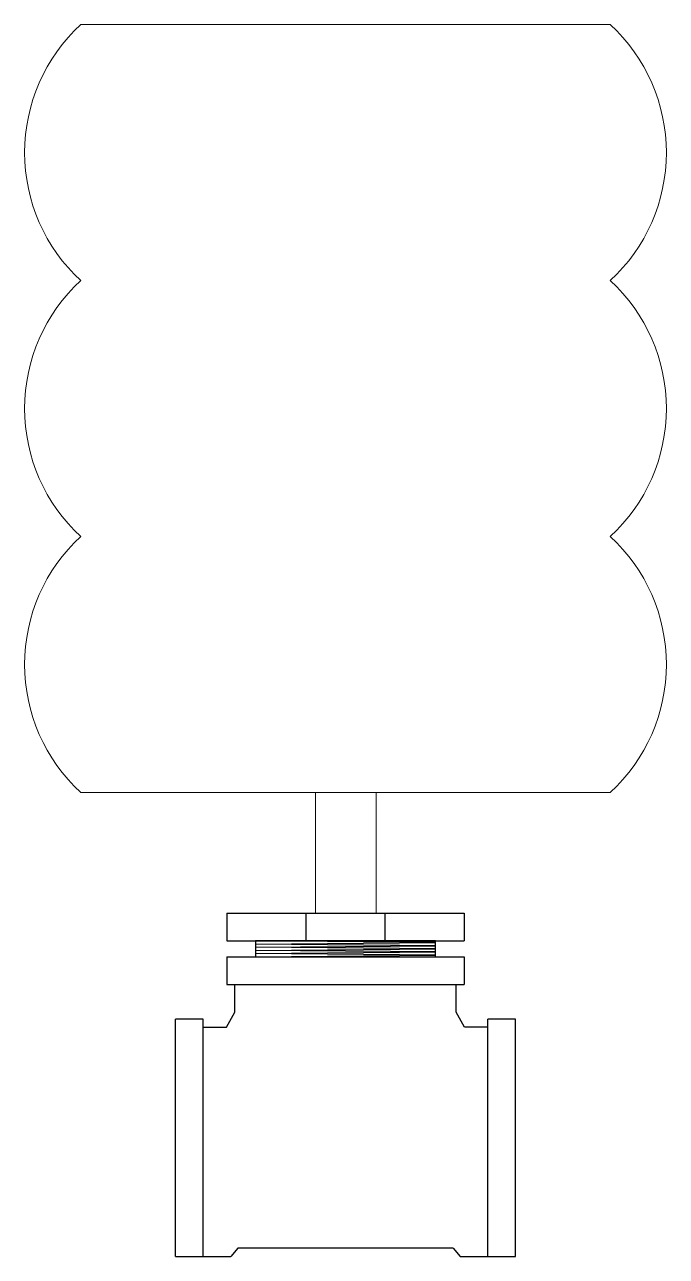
# Model space of a CAD drawing. Header units: millimetres. Extents: x 7657 to 8469, y 1165 to 2723.
import ezdxf

# ---------------------------------------------------------------- set-up
doc = ezdxf.new("R2010")
doc.units = ezdxf.units.MM
doc.header["$LTSCALE"] = 0.5
doc.layers.add('Contorno', color=3, linetype='Continuous')

msp = doc.modelspace()

# ---------------------------------------------------------------- linework, layer by layer
at = {"color": 7, "linetype": 'Continuous', "lineweight": 5}
msp.add_lwpolyline([(7727.7, 2075.8, -0.438621), (7727.7, 2399.5, -0.438621), (7727.7, 2723.2), (8397.5, 2723.2, -0.438621), (8397.5, 2399.5, -0.438621), (8397.5, 2075.8, -0.438621), (8397.5, 1752.1), (7727.7, 1752.1, -0.438621)], format="xyb", close=True, dxfattribs=at)
for points in [[(8024.5, 1599.3), (8024.5, 1752.1)], [(8101.5, 1599.3), (8101.5, 1752.1)]]:
    msp.add_lwpolyline(points, dxfattribs=at)
at = {"layer": 'Contorno'}
for p, q in [((7912.6, 1599.3), (8062.6, 1599.3)), ((7912.6, 1599.3), (7912.6, 1564.3)), ((8012.6, 1599.3), (8012.6, 1564.3)), ((8062.6, 1599.3), (8212.6, 1599.3)), ((8112.6, 1599.3), (8112.6, 1564.3)), ((8212.6, 1599.3), (8212.6, 1564.3)), ((7912.6, 1564.3), (8212.6, 1564.3)), ((8176.5, 1562.3), (7948.8, 1564.3)), ((7948.8, 1560.3), (8176.5, 1562.3)), ((8176.5, 1558.3), (7948.8, 1560.3)), ((7948.8, 1556.3), (8176.5, 1558.3)), ((7912.6, 1544.3), (8062.6, 1544.3)), ((7912.6, 1544.3), (7912.6, 1509.3)), ((8176.5, 1554.3), (7948.8, 1556.3)), ((7948.8, 1552.3), (8176.5, 1554.3)), ((8176.5, 1550.3), (7948.8, 1552.3)), ((7948.8, 1548.3), (8176.5, 1550.3)), ((8176.5, 1546.3), (7948.8, 1548.3)), ((7948.8, 1544.3), (8176.5, 1546.3)), ((8062.6, 1544.3), (8212.6, 1544.3)), ((8212.6, 1544.3), (8212.6, 1509.3)), ((7912.6, 1509.3), (8062.6, 1509.3)), ((7922.6, 1474.3), (7922.6, 1509.3)), ((8062.6, 1509.3), (8212.6, 1509.3)), ((8202.6, 1474.3), (8202.6, 1509.3)), ((7847.6, 1165.3), (7847.6, 1465.3)), ((7882.6, 1465.3), (7847.6, 1465.3)), ((7882.6, 1165.3), (7882.6, 1465.3)), ((7912, 1455.3), (7922.6, 1474.3)), ((8213.2, 1455.3), (8202.6, 1474.3)), ((8242.6, 1165.3), (8242.6, 1465.3)), ((8277.6, 1465.3), (8242.6, 1465.3)), ((8277.6, 1165.3), (8277.6, 1465.3)), ((7882.6, 1455.3), (7912, 1455.3)), ((8242.6, 1455.3), (8213.2, 1455.3)), ((7926.6, 1175.9), (7917.6, 1165.3)), ((8198.7, 1175.9), (7926.6, 1175.9)), ((8198.7, 1175.9), (8207.6, 1165.3)), ((7847.6, 1165.3), (7917.6, 1165.3)), ((8207.6, 1165.3), (8277.6, 1165.3))]:
    msp.add_line(p, q, dxfattribs=at)
msp.add_lwpolyline([(7948.8, 1544.3), (8176.5, 1544.3), (8176.5, 1564.3), (7948.8, 1564.3)], close=True, dxfattribs=at)

doc.saveas('drawing.dxf')
